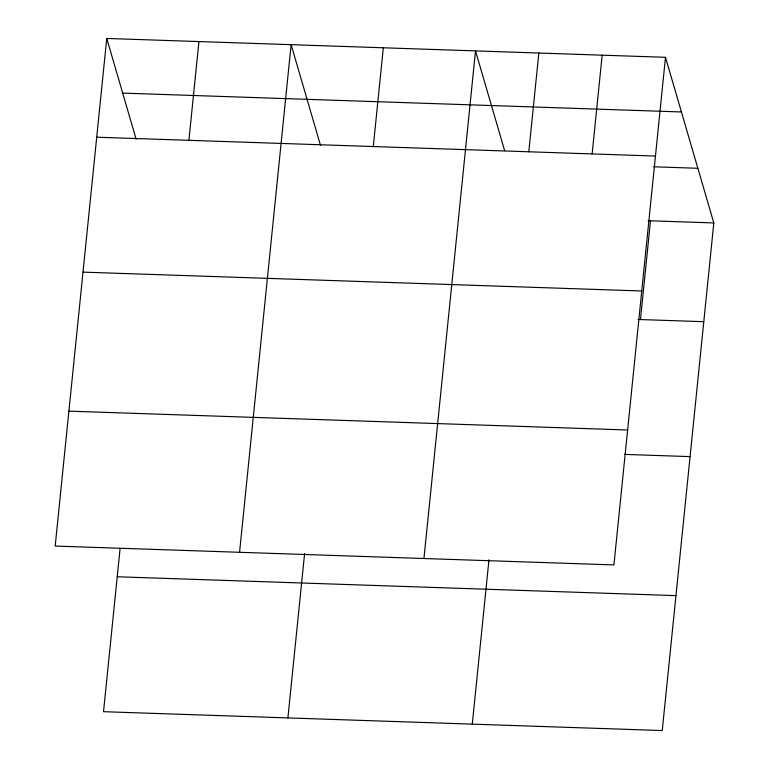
<?xml version="1.0" encoding="UTF-8"?>
<svg xmlns="http://www.w3.org/2000/svg" width="769" height="769" viewBox="0 0 769 769"><rect width="100%" height="100%" fill="white"/><g stroke="black" fill="none" stroke-linecap="round" stroke-linejoin="round"><path stroke-width="1.15" d="M106.747 38.45L55.185 546.067L613.922 564.927L665.483 57.31L106.747 38.45L136.171 139.285M120.099 548.499L103.517 711.69L662.253 730.55L713.815 222.933L665.483 57.31M188.905 140.314L198.94 41.564M239.563 552.296L291.124 44.669L320.558 145.504M287.904 717.919L304.601 553.545M373.292 146.543L383.318 47.784M423.95 558.515L475.511 50.898L504.608 150.599M528.803 151.791L538.838 53.032M472.281 724.138L488.978 559.765M592.13 153.925L602.156 55.166M640.462 319.548L650.497 220.79M122.694 93.107L681.43 111.966M96.711 137.209L655.448 156.059M653.66 166.786L697.868 168.276M648.104 220.713L713.815 222.933M83.004 272.13L641.75 290.99M638.078 319.471L703.789 321.692M68.883 411.146L627.629 429.996M624.37 454.392L690.081 456.613M117.224 576.769L675.961 595.629"/></g></svg>
